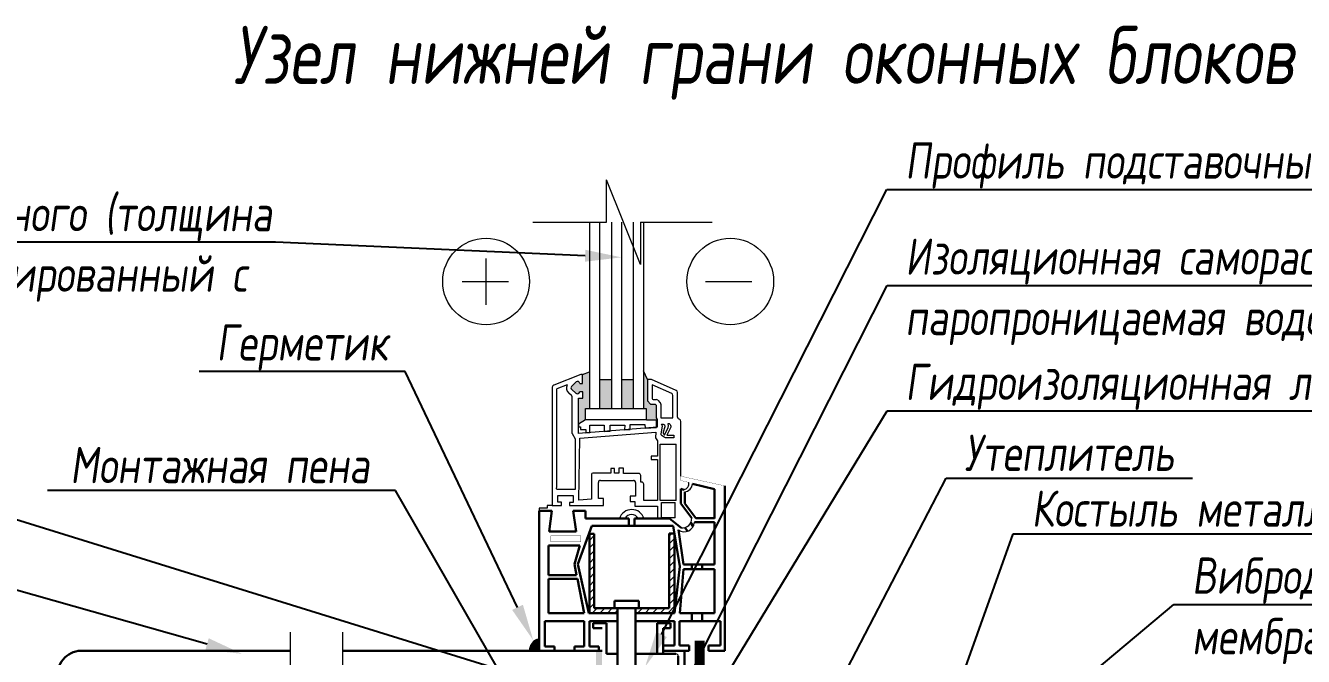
# Model space of a CAD drawing. Header units: millimetres. Extents: x 215300 to 349394, y -116838 to -1602.
# Drawn here: x 345341 to 345952, y -2748 to -2446 of the extents above; entities that cross this region are included whole.
import ezdxf
from ezdxf import colors
from ezdxf.entities.mleader import LeaderData, LeaderLine
from ezdxf.math import Vec2, Vec3

# ---------------------------------------------------------------- set-up
doc = ezdxf.new("R2010")
doc.units = ezdxf.units.MM
for name, color, linetype, lineweight in [('АР_Стены фасадные', 7, 'Continuous', 30), ('АР_Тонкие', 250, 'Continuous', 5), ('АР_Штриховка', 253, 'Continuous', 13)]:
    doc.layers.add(name, color=color, linetype=linetype, lineweight=lineweight)
doc.layers.add('АР_Таблицы', color=250, linetype='Continuous')
doc.styles.add('Архитект', font='isocpeur.ttf', dxfattribs={"width": 0.8, "oblique": 8})
pattern_1 = [(45, (282209.3808, -27922.9935), (-1.80320693, 1.80320693), [])]

msp = doc.modelspace()

# ---------------------------------------------------------------- hatches: boundary and pattern name
at = {"layer": 'АР_Штриховка', "lineweight": 15}
h = msp.add_hatch(color=256, dxfattribs=at)
h.paths.add_polyline_path([(345610.532, -2611.599), (345607.192, -2612.866), (345607.192, -2617.107), (345605.804, -2617.107, 0.4786131), (345604.601, -2616.079, 0.1511481), (345604.07, -2616.359), (345601.948, -2618.481, 0.438649), (345602.01, -2619.974), (345604.027, -2621.683, 0.6721487), (345605.801, -2621.057), (345607.317, -2621.057), (345607.317, -2624.166), (345605.302, -2624.166), (345605.302, -2636.631), (345608.522, -2634.459), (345608.522, -2629.062), (345610.532, -2629.062)])
h.paths.add_polyline_path([(345620.973, -2615.209), (345615.351, -2615.209), (345615.351, -2629.062), (345620.973, -2629.062)])
h.paths.add_polyline_path([(345631.415, -2615.209), (345625.792, -2615.209), (345625.792, -2629.062), (345631.415, -2629.062)])
h.paths.add_polyline_path([(345638.175, -2615.255), (345636.234, -2611.058), (345636.234, -2629.062), (345637.545, -2629.062), (345637.545, -2634.459), (345637.925, -2634.655), (345642.486, -2634.655), (345642.486, -2638.097), (345642.909, -2638.064), (345642.909, -2634.346), (345642.423, -2633.504), (345642.423, -2627.543), (345641.915, -2627.035), (345639.7, -2627.035), (345638.175, -2625.435)])
at = {"layer": 'АР_Штриховка', "linetype": 'Continuous'}
h = msp.add_hatch(dxfattribs=at)
h.set_pattern_fill('ANSI31', color=256, scale=0.803187, style=0)
h.set_pattern_definition(pattern_1)
h.paths.add_polyline_path([(345612.796, -2689.088), (345610.486, -2689.088), (345610.486, -2726.906), (345623.95, -2726.906), (345623.95, -2724.553), (345612.796, -2724.553)])
h = msp.add_hatch(dxfattribs=at)
h.set_pattern_fill('ANSI31', color=256, scale=0.803187, style=0)
h.set_pattern_definition(pattern_1)
h.paths.add_polyline_path([(345648.584, -2724.553), (345632.474, -2724.553), (345632.474, -2726.906), (345651.129, -2726.906), (345651.129, -2689.081), (345651.082, -2688.802), (345648.584, -2688.802)])
at = {"layer": 'АР_Штриховка'}
h = msp.add_hatch(color=256, dxfattribs=at)
edge = h.paths.add_edge_path()
edge.add_arc((345587.457, -2744.774), 5.37, 100.235204, 181.607436)
edge.add_line((345582.089, -2744.925), (345586.502, -2744.925))
edge.add_line((345586.502, -2744.925), (345586.502, -2739.49))
at = {"layer": 'АР_Штриховка', "lineweight": 30}
msp.add_hatch(color=256, dxfattribs=at).paths.add_polyline_path([(345616.486, -2744.925), (345613.561, -2744.925), (345613.561, -2798.007, -0.4142136), (345608.915, -2802.653), (345577.546, -2802.653), (345577.546, -2805.48), (345611.84, -2805.48, 0.4142136), (345616.486, -2800.835)])

# ---------------------------------------------------------------- linework, layer by layer
at = {"layer": 'АР_Стены фасадные', "lineweight": 15}
for p, q in [((345606.353, -2612.866, 0), (345593.384, -2617.872, 0)), ((345607.192, -2612.866, 0), (345606.353, -2612.866, 0)), ((345607.192, -2612.866, 0), (345610.532, -2611.599, 0)), ((345607.192, -2617.107, 0), (345607.192, -2612.866, 0)), ((345638.175, -2615.255, 0), (345636.234, -2611.058, 0)), ((345592.734, -2618.819, 0), (345592.734, -2675.501, 0)), ((345599.785, -2617.763, 0), (345594.938, -2619.634, 0)), ((345601.948, -2618.481, 0), (345604.07, -2616.359, 0)), ((345602.01, -2619.974, 0), (345604.027, -2621.683, 0)), ((345605.804, -2617.078, 0), (345605.804, -2617.107, 0)), ((345605.804, -2617.107, 0), (345607.192, -2617.107, 0)), ((345615.351, -2615.209, 0), (345620.973, -2615.209, 0)), ((345625.792, -2615.209, 0), (345631.415, -2615.209, 0)), ((345640.148, -2615.255, 0), (345638.175, -2615.255, 0)), ((345638.175, -2615.255, 0), (345638.175, -2625.435, 0)), ((345652, -2620.412, 0), (345640.148, -2615.255, 0)), ((345649.796, -2621.857, 0), (345640.379, -2617.759, 0)), ((345640.379, -2617.759, 0), (345640.379, -2623.816, 0)), ((345600.586, -2621.656, 0), (345601.862, -2622.737, 0)), ((345602.221, -2641.035, 0), (345602.221, -2623.512, 0)), ((345605.302, -2641.035, 0), (345605.302, -2624.166, 0)), ((345605.302, -2624.166, 0), (345607.317, -2624.166, 0)), ((345607.317, -2621.057, 0), (345605.804, -2621.057, 0)), ((345607.317, -2624.166, 0), (345607.317, -2621.057, 0)), ((345638.175, -2625.435, 0), (345639.7, -2627.035, 0)), ((345641.394, -2624.831, 0), (345642.407, -2624.831, 0)), ((345643.126, -2625.129, 0), (345644.329, -2626.333, 0)), ((345650.406, -2633.504, 0), (345650.406, -2622.788, 0)), ((345652.61, -2633.136, 0), (345652.61, -2621.344, 0)), ((345639.7, -2627.035, 0), (345641.915, -2627.035, 0)), ((345641.915, -2627.035, 0), (345642.423, -2627.543, 0)), ((345642.423, -2627.543, 0), (345642.423, -2633.504, 0)), ((345644.627, -2627.051, 0), (345644.627, -2633.504, 0)), ((345642.909, -2638.064, 0), (345605.302, -2641.035, 0)), ((345642.423, -2633.504, 0), (345642.909, -2634.346, 0)), ((345642.909, -2634.346, 0), (345642.909, -2638.064, 0)), ((345653.665, -2634.332, 0), (345653.118, -2634.016, 0)), ((345654.173, -2636.157, 0), (345654.173, -2635.212, 0)), ((345654.173, -2661.498, 0), (345654.173, -2636.157, 0)), ((345651.969, -2673.021, 0), (345651.969, -2646.11, 0)), ((345614.732, -2672.165, 0), (345614.732, -2664.464, 0)), ((345615.748, -2663.448, 0), (345631.497, -2663.448, 0)), ((345632.513, -2664.464, 0), (345632.513, -2671.02, 0)), ((345595.431, -2673.851, 0), (345595.431, -2670.632, 0)), ((345595.431, -2670.632, 0), (345602.615, -2670.632, 0)), ((345597.083, -2673.851, 0), (345595.431, -2673.851, 0)), ((345597.083, -2675.501, 0), (345597.083, -2673.851, 0)), ((345602.615, -2674.015, 0), (345600.964, -2674.015, 0)), ((345600.964, -2674.015, 0), (345600.964, -2675.501, 0)), ((345602.615, -2670.632, 0), (345602.615, -2674.015, 0)), ((345617.19, -2672.165, 0), (345614.732, -2672.165, 0)), ((345617.19, -2675.501, 0), (345617.19, -2672.165, 0)), ((345632.513, -2671.02, 0), (345629.949, -2671.02, 0)), ((345629.949, -2671.02, 0), (345629.949, -2673.524, 0)), ((345629.949, -2673.524, 0), (345632.171, -2673.524, 0)), ((345632.171, -2673.524, 0), (345632.171, -2675.801, 0)), ((345651.515, -2681.346, 0), (345651.515, -2674.054, 0)), ((345592.734, -2675.501, 0), (345597.083, -2675.501, 0)), ((345600.964, -2675.501, 0), (345617.19, -2675.501, 0)), ((345632.171, -2675.801, 0), (345642.961, -2675.801, 0)), ((345642.961, -2675.801, 0), (345642.961, -2681.833, 0))]:
    msp.add_line(p, q, dxfattribs=at)
at = {"layer": 'АР_Стены фасадные', "ltscale": 100}
for p, q in [((345654.09, -2674.539, 0), (345654.09, -2667.557, 0)), ((345654.09, -2667.557, 0), (345655.64, -2667.898, 0)), ((345656.024, -2674.539, 0), (345656.024, -2668.99, 0)), ((345659.732, -2665.073, 0), (345670.318, -2667.614, 0)), ((345670.318, -2667.614, 0), (345670.318, -2681.496, 0)), ((345675.132, -2666.069, 0), (345675.132, -2744.947, 0)), ((345654.09, -2674.539, 0), (345659.395, -2681.496, 0)), ((345656.024, -2674.539, 0), (345661.329, -2681.496, 0)), ((345586.502, -2678.053, 0), (345586.502, -2744.925, 0)), ((345586.502, -2678.053, 0), (345592.424, -2678.053, 0)), ((345592.424, -2678.053, 0), (345591.194, -2687.947, 0)), ((345602.647, -2678.053, 0), (345608.542, -2678.053, 0)), ((345602.647, -2678.053, 0), (345604.111, -2687.947, 0)), ((345608.542, -2681.73, 0), (345608.542, -2678.053, 0)), ((345661.329, -2681.496, 0), (345670.318, -2681.496, 0)), ((345611.557, -2685.187, 0), (345604.908, -2703.476, 0)), ((345608.542, -2681.73, 0), (345629.311, -2681.73, 0)), ((345611.557, -2685.187, 0), (345650.476, -2685.187, 0)), ((345629.311, -2681.73, 0), (345629.311, -2685.187, 0)), ((345631.969, -2681.73, 0), (345648.667, -2681.73, 0)), ((345631.969, -2681.73, 0), (345631.969, -2685.187, 0)), ((345648.667, -2681.73, 0), (345654.365, -2686.121, 0)), ((345650.476, -2685.187, 0), (345653.735, -2704.631, 0)), ((345653.033, -2687.157, 0), (345655.353, -2703.682, 0)), ((345656.089, -2685.987, 0), (345657.308, -2687.758, 0)), ((345658.864, -2683.766, 0), (345660.064, -2685.512, 0)), ((345660.692, -2683.478, 0), (345670.318, -2683.478, 0)), ((345670.318, -2683.478, 0), (345670.318, -2703.682, 0)), ((345591.194, -2687.947, 0), (345604.111, -2687.947, 0)), ((345610.486, -2726.906, 0), (345610.486, -2689.088, 0)), ((345610.486, -2689.088, 0), (345612.796, -2689.088, 0)), ((345612.796, -2724.553, 0), (345612.796, -2689.088, 0)), ((345648.584, -2688.802, 0), (345648.584, -2724.553, 0)), ((345648.584, -2688.802, 0), (345651.129, -2688.802, 0)), ((345651.129, -2688.802, 0), (345651.129, -2726.906, 0)), ((345590.843, -2708.816, 0), (345590.843, -2694.662, 0)), ((345590.843, -2694.662, 0), (345605.861, -2694.662, 0)), ((345605.861, -2694.662, 0), (345603.283, -2703.476, 0)), ((345604.357, -2708.816, 0), (345603.283, -2703.476, 0)), ((345610.231, -2726.906, 0), (345604.908, -2703.476, 0)), ((345653.735, -2704.631, 0), (345651.199, -2726.906, 0)), ((345655.353, -2705.907, 0), (345653.62, -2726.906, 0)), ((345655.353, -2703.682, 0), (345670.318, -2703.682, 0)), ((345655.353, -2705.907, 0), (345670.318, -2705.907, 0)), ((345659.395, -2703.682, 0), (345659.395, -2705.907, 0)), ((345664.398, -2703.682, 0), (345664.398, -2705.907, 0)), ((345590.843, -2708.816, 0), (345604.357, -2708.816, 0)), ((345590.843, -2726.906, 0), (345590.843, -2710.481, 0)), ((345590.843, -2710.481, 0), (345604.691, -2710.481, 0)), ((345607.995, -2726.906, 0), (345604.691, -2710.481, 0)), ((345622.405, -2721.051, 0), (345634.019, -2721.051, 0)), ((345622.405, -2721.051, 0), (345622.405, -2724.553, 0)), ((345634.019, -2721.051, 0), (345634.019, -2724.553, 0)), ((345607.995, -2726.906, 0), (345590.843, -2726.906, 0)), ((345623.95, -2726.906, 0), (345610.231, -2726.906, 0)), ((345612.796, -2724.553, 0), (345648.584, -2724.553, 0)), ((345623.95, -2724.553, 0), (345623.95, -2842.408, 0)), ((345632.474, -2724.553, 0), (345632.474, -2842.408, 0)), ((345651.199, -2726.906, 0), (345632.474, -2726.906, 0)), ((345670.318, -2726.906, 0), (345653.62, -2726.906, 0)), ((345659.341, -2726.906, 0), (345659.341, -2730.776, 0)), ((345664.313, -2726.906, 0), (345664.313, -2730.776, 0)), ((345589.078, -2730.776, 0), (345607.953, -2730.776, 0)), ((345589.078, -2730.776, 0), (345589.078, -2742.876, 0)), ((345607.953, -2730.776, 0), (345607.953, -2742.876, 0)), ((345610.516, -2730.776, 0), (345623.95, -2730.776, 0)), ((345610.516, -2730.776, 0), (345610.516, -2742.876, 0)), ((345612.298, -2731.794, 0), (345612.298, -2734.163, 0)), ((345612.298, -2731.794, 0), (345618.591, -2731.794, 0)), ((345612.298, -2734.163, 0), (345616.486, -2734.163, 0)), ((345618.591, -2731.794, 0), (345618.591, -2746.386, 0)), ((345632.474, -2730.776, 0), (345651.137, -2730.776, 0)), ((345642.883, -2731.794, 0), (345649.176, -2731.794, 0)), ((345642.883, -2731.794, 0), (345642.883, -2746.419, 0)), ((345645.74, -2734.163, 0), (345649.176, -2734.163, 0)), ((345645.74, -2734.163, 0), (345645.74, -2746.42, 0)), ((345649.176, -2731.794, 0), (345649.176, -2734.163, 0)), ((345651.137, -2730.776, 0), (345651.137, -2742.412, 0)), ((345653.498, -2730.776, 0), (345673.048, -2730.776, 0)), ((345653.498, -2730.776, 0), (345653.498, -2742.412, 0)), ((345673.048, -2730.776, 0), (345673.048, -2742.412, 0)), ((345645.74, -2742.412, 0), (345651.137, -2742.412, 0)), ((345653.498, -2742.412, 0), (345658.206, -2742.412, 0)), ((345658.206, -2742.412, 0), (345658.206, -2744.947, 0)), ((345667.415, -2742.412, 0), (345673.048, -2742.412, 0)), ((345667.415, -2742.412, 0), (345667.415, -2744.947, 0)), ((345589.078, -2742.876, 0), (345593.761, -2742.876, 0)), ((345593.761, -2742.876, 0), (345593.761, -2744.925, 0)), ((345603.284, -2742.876, 0), (345607.953, -2742.876, 0)), ((345603.284, -2742.876, 0), (345603.284, -2744.925, 0)), ((345603.284, -2744.925, 0), (345616.486, -2744.925, 0)), ((345603.284, -2744.925, 0), (345613.561, -2744.925, 0)), ((345610.516, -2742.876, 0), (345614.937, -2742.876, 0)), ((345614.937, -2742.876, 0), (345614.937, -2744.925, 0)), ((345618.591, -2746.386, 0), (345623.95, -2746.386, 0)), ((345632.474, -2746.42, 0), (345651.838, -2746.42, 0)), ((345658.206, -2744.947, 0), (345645.74, -2744.947, 0)), ((345652.95, -2747.532, 0), (345652.95, -2757.761, 0)), ((345655.875, -2744.947, 0), (345655.875, -2783.176, 0)), ((345675.132, -2744.947, 0), (345667.415, -2744.947, 0))]:
    msp.add_line(p, q, dxfattribs=at)
at = {"layer": 'АР_Стены фасадные'}
for p, q in [((345670.316, -2681.729, 0), (345670.316, -2668.083, 0)), ((345670.318, -2705.907, 0), (345670.318, -2726.906, 0))]:
    msp.add_line(p, q, dxfattribs=at)
at = {"layer": 'АР_Стены фасадные', "lineweight": 30}
for p, q in [((345367.334, -2744.925, 0), (345467.618, -2744.925, 0)), ((345388.927, -2744.925, 0), (345467.618, -2744.925, 0)), ((345492.522, -2744.925, 0), (345516.176, -2744.925, 0)), ((345492.522, -2744.925, 0), (345533.277, -2744.925, 0)), ((345533.277, -2744.925, 0), (345616.486, -2744.925, 0)), ((345533.277, -2744.925, 0), (345616.486, -2744.925, 0))]:
    msp.add_line(p, q, dxfattribs=at)
at = {"layer": 'АР_Стены фасадные', "lineweight": 15, "elevation": 0}
for points in [[(345610.532, -2539.878), (345610.532, -2629.062)], [(345615.351, -2539.878), (345615.351, -2629.062)], [(345620.973, -2539.878), (345620.973, -2629.062)], [(345625.792, -2539.878), (345625.792, -2629.062)], [(345631.415, -2539.878), (345631.415, -2629.062)], [(345636.234, -2539.878), (345636.234, -2629.062)], [(345608.522, -2634.459), (345605.302, -2636.631), (345605.302, -2637.801), (345606.171, -2637.801), (345606.171, -2639.176), (345608.688, -2639.146), (345608.815, -2640.758), (345610.674, -2640.611), (345610.674, -2637.011), (345617.554, -2637.011), (345617.543, -2640.068)], [(345617.543, -2640.068), (345620.305, -2639.85), (345620.305, -2637.035), (345627.319, -2637.035), (345627.291, -2639.298), (345629.957, -2639.087), (345629.973, -2636.791), (345636.991, -2636.791), (345637.128, -2638.52), (345642.486, -2638.097), (345642.486, -2634.655), (345637.925, -2634.655), (345637.545, -2634.459)], [(345644.627, -2633.504), (345650.406, -2633.504)], [(345651.969, -2673.021), (345644.352, -2673.021), (345644.352, -2646.11), (345651.969, -2646.11)], [(345651.515, -2681.346), (345644.946, -2681.346), (345644.946, -2674.054), (345651.515, -2674.054)], [(345592.734, -2675.501), (345590.276, -2675.501), (345590.276, -2676.754), (345586.458, -2676.754), (345586.458, -2678.309)]]:
    msp.add_lwpolyline(points, dxfattribs=at)
msp.add_lwpolyline([(345602.221, -2641.035), (345603.571, -2643.546), (345603.571, -2667.786), (345594.938, -2667.786, -0.4142136), (345594.938, -2666.77), (345594.938, -2619.634)], format="xyb", dxfattribs=at)
msp.add_lwpolyline([(345608.522, -2629.062), (345637.545, -2629.062), (345637.545, -2634.459), (345608.522, -2634.459)], close=True, dxfattribs=at)
for points in [[(345646.284, -2636.923), (345646.348, -2637.017, -0.2206238), (345646.488, -2637.86), (345645.787, -2640.406, 0.2007455), (345645.887, -2641.183), (345646.292, -2641.885), (345648.096, -2638.104, 0.1371543), (345648.191, -2637.565), (345648.053, -2636.189), (345648.081, -2636.186, -0.2948812), (345649.062, -2636.689), (345649.281, -2637.068, -0.2463199), (345649.319, -2638.011), (345647.536, -2641.774), (345650.782, -2641.774), (345650.782, -2643.045), (345646.77, -2643.045, -0.1544625), (345646.186, -2642.86), (345645.178, -2642.151, -0.2950463), (345644.765, -2641.129), (345645.452, -2637.553), (345644.913, -2636.631), (345644.937, -2636.617, -0.3920869)], [(345605.475, -2672.975), (345605.9, -2643.199), (345642.22, -2640.329), (345642.041, -2643.145), (345642.95, -2644.588), (345642.95, -2651.916), (345640.006, -2651.916), (345640.006, -2653.525), (345642.95, -2653.525), (345642.95, -2673.021), (345636.395, -2673.021), (345636.395, -2665.322, 0.4142136), (345635.379, -2664.306), (345635.006, -2664.306), (345635.006, -2661.159, 0.4142136), (345633.99, -2660.143), (345626.674, -2660.143), (345626.674, -2657.645), (345624.452, -2657.645), (345624.452, -2659.976), (345622.398, -2659.976), (345622.398, -2657.701), (345620.621, -2657.701), (345620.621, -2659.921), (345615.121, -2659.921), (345612.41, -2659.921, 0.4142136), (345611.394, -2660.937), (345611.394, -2672.479)]]:
    msp.add_lwpolyline(points, format="xyb", close=True, dxfattribs=at)
at = {"layer": 'АР_Стены фасадные', "const_width": 0.12, "elevation": 0}
for points in [[(345654.18, -2661.459), (345654.18, -2663.555), (345657.937, -2664.385, -0.3796879), (345655.64, -2667.898), (345654.09, -2667.557), (345654.09, -2674.539), (345659.395, -2681.496, -0.4577081), (345654.365, -2686.121), (345648.667, -2681.73), (345631.969, -2681.73), (345631.969, -2685.187), (345650.476, -2685.187), (345653.735, -2704.631), (345651.199, -2726.906), (345632.474, -2726.906), (345632.474, -2730.776), (345651.137, -2730.776), (345651.137, -2742.412), (345645.74, -2742.412), (345645.74, -2744.947), (345658.206, -2744.947), (345658.206, -2742.412), (345653.498, -2742.412), (345653.498, -2730.776), (345673.048, -2730.776), (345673.048, -2742.412), (345667.415, -2742.412), (345667.415, -2744.947), (345675.132, -2744.947), (345675.132, -2666.069), (345654.173, -2661.462)], [(345659.732, -2665.073, -0.3464402), (345656.024, -2668.99), (345656.024, -2674.539), (345661.329, -2681.496), (345670.318, -2681.496), (345670.318, -2667.614), (345659.732, -2665.073)], [(345660.692, -2683.478), (345670.318, -2683.478), (345670.318, -2703.682), (345655.353, -2703.682), (345653.033, -2687.157, 0.5735747), (345660.692, -2683.478, -0.1896906)]]:
    msp.add_lwpolyline(points, format="xyb", dxfattribs=at)
for points in [[(345629.311, -2685.187), (345629.311, -2681.73), (345608.542, -2681.73), (345608.542, -2678.053), (345602.647, -2678.053), (345604.111, -2687.947), (345591.194, -2687.947), (345592.424, -2678.053), (345586.502, -2678.053), (345586.502, -2744.925), (345593.761, -2744.925), (345593.761, -2742.876), (345589.078, -2742.876), (345589.078, -2730.776), (345607.953, -2730.776), (345607.953, -2742.876), (345603.284, -2742.876), (345603.284, -2744.925), (345614.937, -2744.925), (345614.937, -2742.876), (345610.516, -2742.876), (345610.516, -2730.776), (345623.95, -2730.776), (345623.95, -2726.906), (345610.231, -2726.906), (345604.908, -2703.476), (345611.557, -2685.187), (345629.311, -2685.187)], [(345590.843, -2694.662), (345605.861, -2694.662), (345603.283, -2703.476), (345604.357, -2708.816), (345590.843, -2708.816), (345590.843, -2694.662)], [(345655.353, -2705.907), (345670.318, -2705.907), (345670.318, -2726.906), (345653.62, -2726.906), (345655.353, -2705.907)], [(345590.843, -2710.481), (345604.691, -2710.481), (345607.995, -2726.906), (345590.843, -2726.906), (345590.843, -2710.481)]]:
    msp.add_lwpolyline(points, dxfattribs=at)
msp.add_lwpolyline([(345592.045, -2689.999), (345606.393, -2689.999), (345606.393, -2692.82), (345592.045, -2692.82)], close=True, dxfattribs=at)
at = {"layer": 'АР_Стены фасадные', "elevation": 0}
msp.add_lwpolyline([(345586.502, -2739.49), (345586.502, -2744.925), (345582.089, -2744.925, -0.3707658), (345586.502, -2739.49)], format="xyb", dxfattribs=at)
at = {"layer": 'АР_Тонкие', "ltscale": 100}
for p, q in [((345618.684, -2539.968, 0), (345618.684, -2519.662, 0)), ((345634.873, -2560.273, 0), (345618.684, -2519.662, 0)), ((345583.41, -2539.968, 0), (345618.684, -2539.968, 0)), ((345634.873, -2539.968, 0), (345634.873, -2560.273, 0)), ((345634.873, -2539.968, 0), (345669.177, -2539.968, 0))]:
    msp.add_line(p, q, dxfattribs=at)
for centre in [(345561.045, -2568.346, 0), (345677.809, -2568.346, 0)]:
    msp.add_circle(centre, 20.712, dxfattribs=at)
at = {"layer": 'АР_Тонкие', "lineweight": 15}
for centre, radius, start, end in [((345593.75, -2618.819, 0), 1.016, 111.106482, 180), ((345602.667, -2619.199, 0), 3.22, 153.518369, 229.738442), ((345602.667, -2619.199, 0), 1.016, 135, 229.738442), ((345604.788, -2617.078, 0), 1.016, 0, 135), ((345651.594, -2621.344, 0), 1.016, 0, 66.484234), ((345601.205, -2623.512, 0), 1.016, 0, 49.738442), ((345604.787, -2621.008, 0), 1.016, 221.629675, 356.629675), ((345641.394, -2623.816, 0), 1.016, 180, 270), ((345642.407, -2625.847, 0), 1.016, 45, 90), ((345643.611, -2627.051, 0), 1.016, 0, 45), ((345649.39, -2622.788, 0), 1.016, 0, 66.484234), ((345653.626, -2633.136, 0), 1.016, 180, 240), ((345653.158, -2635.212, 0), 1.016, 0, 60), ((345615.748, -2664.464, 0), 1.016, 90, 180), ((345631.497, -2664.464, 0), 1.016, 0, 90)]:
    msp.add_arc(centre, radius, start, end, dxfattribs=at)
at = {"layer": 'АР_Тонкие', "ltscale": 100}
for centre, radius, start, end in [((345655.074, -2665.02, 0), 2.933, 281.114423, 12.506538), ((345655.39, -2664.676, 0), 4.36, 278.35358, 354.786155), ((345630.64, -2683.062, 0), 3.345, 23.463708, 156.536292), ((345654.883, -2681.637, 0), 4.514, 263.40234, 1.77816), ((345655.787, -2683.078, 0), 4.922, 235.977136, 355.327101), ((345651.838, -2747.532, 0), 1.112, 0, 90)]:
    msp.add_arc(centre, radius, start, end, dxfattribs=at)
at = {"layer": 'АР_Тонкие'}
msp.add_arc((345630.709, -2683.581, 0), 6.178, 17.430735, 162.569265, dxfattribs=at)
at = {"layer": 'АР_Тонкие', "lineweight": 30}
msp.add_arc((345367.97, -2756.872, 0), 11.964, 93.048113, 186.17304, dxfattribs=at)
at = {"layer": 'АР_Штриховка', "ltscale": 100, "elevation": 0}
for points in [[(345561.045, -2579.427), (345561.045, -2557.266)], [(345549.656, -2568.346), (345571.817, -2568.346)], [(345665.936, -2568.346), (345688.097, -2568.346)], [(345467.618, -3187.969), (345467.618, -3017.057), (345487.924, -3017.057), (345447.313, -3000.869), (345467.618, -3000.869), (345467.618, -2736.117)], [(345492.522, -3187.969), (345492.522, -3017.057), (345512.827, -3017.057), (345472.216, -3000.869), (345492.522, -3000.869), (345492.522, -2736.117)]]:
    msp.add_lwpolyline(points, dxfattribs=at)
at = {"layer": 'АР_Штриховка', "const_width": 4.819, "elevation": 0}
msp.add_lwpolyline([(345929.297, -2824.267), (345920.385, -2811.639, -0.6299623), (345921.933, -2808.406), (345930.056, -2808.406, 0.3971972), (345932.477, -2806.117), (345932.477, -2792.794, 0.3735607), (345929.739, -2789.641), (345663.197, -2761.021), (345663.197, -2740.136)], format="xyb", dxfattribs=at)

# ---------------------------------------------------------------- texts
at = {"layer": 'АР_Таблицы', "lineweight": 9, "insert": (345693.721, -2463.747, 0), "char_height": 27.77601, "width": 664.77977, "attachment_point": 5, "style": 'Архитект'}
msp.add_mtext('Узел нижней грани оконных блоков', dxfattribs=at)

# ---------------------------------------------------------------- leaders
at = {"layer": 'АР_Тонкие'}
ml = msp.add_multileader_mtext('Standard', dxfattribs=at)
ml.set_content('\\pxsm1,ql;Профиль подставочный', color=256, style='Архитект')
ml.set_leader_properties()
ml.build(insert=Vec2(0, 0))
ml.multileader.update_dxf_attribs({"text_left_attachment_type": 6, "text_right_attachment_type": 6, "dogleg_length": 100, "arrow_head_size": 17.36})
ctx = ml.context
ctx.base_point, ctx.char_height, ctx.arrow_head_size, ctx.landing_gap_size, ctx.plane_origin, ctx.plane_x_axis = Vec3(345964.09, -2524.369, 0), 17.36001, 17.36, 1.736, Vec3(344224.373, -3567.247, 0), Vec3(-1, 0)
ctx.left_attachment, ctx.right_attachment = 6, 6
notes = []
notes.append((ctx, [(0, (1, 1, 0), (345752.636, -2524.369, 0), (1, 0), 6.944, [(0, [(345637.095, -2752.607, 0)], 0, [])])]))
ctx.mtext.insert, ctx.mtext.width, ctx.mtext.defined_height, ctx.mtext.flow_direction = Vec3(345761.316, -2501.801, 0), 341.29874, 45.899, 5
ml = msp.add_multileader_mtext('Standard', dxfattribs=at)
ml.set_content('\\pxqlsm1;Оконный блок из ПВХ профиля армированного (толщина профиля не менее 70 мм). Профиль ламинированный с двух сторон по RAL 7016.', color=256, style='Архитект')
ml.set_leader_properties()
ml.build(insert=Vec2(0, 0))
ml.multileader.update_dxf_attribs({"text_left_attachment_type": 6, "text_right_attachment_type": 6, "dogleg_length": 100, "arrow_head_size": 17.36})
ctx = ml.context
ctx.base_point, ctx.char_height, ctx.arrow_head_size, ctx.landing_gap_size, ctx.plane_origin, ctx.plane_x_axis = Vec3(345453.542, -2549.526, 0), 17.360005, 17.36, 1.736, Vec3(344176.929, -3496.76, 0), Vec3(-1, 0)
ctx.left_attachment, ctx.right_attachment = 6, 6
notes.append((ctx, [(1, (1, 1, 0), (345460.486, -2549.526, 0), (-1, 0), 6.944, [(0, [(345625.792, -2556.776, 0)], 0, [])])]))
ctx.mtext.insert, ctx.mtext.width, ctx.mtext.defined_height, ctx.mtext.flow_direction = Vec3(344951.256, -2526.958, 0), 525.76428, 135.603, 5
ml = msp.add_multileader_mtext('Standard', dxfattribs=at)
ml.set_content('\\pxsm1,ql;Изоляционная саморасширяющаяся паропроницаемая водоизоляционная лента', color=256, style='Архитект')
ml.set_leader_properties()
ml.build(insert=Vec2(0, 0))
ml.multileader.update_dxf_attribs({"text_left_attachment_type": 6, "text_right_attachment_type": 6, "dogleg_length": 100, "arrow_head_size": 17.36})
ctx = ml.context
ctx.base_point, ctx.char_height, ctx.arrow_head_size, ctx.landing_gap_size, ctx.plane_origin, ctx.plane_x_axis = Vec3(346142.62, -2570.269, 0), 17.36001, 17.36, 1.736, Vec3(344238.514, -3611.48, 0), Vec3(-1, 0)
ctx.left_attachment, ctx.right_attachment = 6, 6
notes.append((ctx, [(0, (1, 1, 0), (345752.704, -2570.269, 0), (1, 0), 6.944, [(0, [(345641.291, -2790.858, 0)], 0, [])])]))
ctx.mtext.insert, ctx.mtext.width, ctx.mtext.defined_height, ctx.mtext.flow_direction = Vec3(345761.384, -2547.701, 0), 400.76056, 44.332, 5
ml = msp.add_multileader_mtext('Standard', dxfattribs=at)
ml.set_content('\\pxsm1,ql;Герметик', color=256, style='Архитект')
ml.set_leader_properties()
ml.build(insert=Vec2(0, 0))
ml.multileader.update_dxf_attribs({"text_left_attachment_type": 6, "text_right_attachment_type": 6, "dogleg_length": 100, "arrow_head_size": 17.36})
ctx = ml.context
ctx.base_point, ctx.char_height, ctx.arrow_head_size, ctx.landing_gap_size, ctx.plane_origin, ctx.plane_x_axis = Vec3(345515.415, -2611.348, 0), 17.36001, 17.36, 1.736, Vec3(343823.736, -3609.098, 0), Vec3(-1, 0)
ctx.left_attachment, ctx.right_attachment = 6, 6
notes.append((ctx, [(1, (1, 1, 0), (345522.359, -2611.348, 0), (-1, 0), 6.944, [(0, [(345583.57, -2739.852, 0)], 0, [])])]))
ctx.mtext.insert, ctx.mtext.width, ctx.mtext.defined_height, ctx.mtext.flow_direction = Vec3(345432.077, -2588.78, 0), 341.29874, 45.899, 5
ml = msp.add_multileader_mtext('Standard', dxfattribs=at)
ml.set_content('\\pxsm1,ql;Гидроизоляционная лента', color=256, style='Архитект')
ml.set_leader_properties()
ml.build(insert=Vec2(0, 0))
ml.multileader.update_dxf_attribs({"text_left_attachment_type": 6, "text_right_attachment_type": 6, "dogleg_length": 100, "arrow_head_size": 17.36})
ctx = ml.context
ctx.base_point, ctx.char_height, ctx.arrow_head_size, ctx.landing_gap_size, ctx.plane_origin, ctx.plane_x_axis = Vec3(345991.24, -2630.215, 0), 17.36001, 17.36, 1.736, Vec3(344242.466, -3660.069, 0), Vec3(-1, 0)
ctx.left_attachment, ctx.right_attachment = 6, 6
notes.append((ctx, [(0, (1, 1, 0), (345752.704, -2630.215, 0), (1, 0), 6.944, [(0, [(345655.339, -2790.481, 0)], 0, [])])]))
ctx.mtext.insert, ctx.mtext.width, ctx.mtext.defined_height, ctx.mtext.flow_direction = Vec3(345761.384, -2607.647, 0), 341.29874, 45.899, 5
ml = msp.add_multileader_mtext('Standard', dxfattribs=at)
ml.set_content('\\pxsm1,ql;Пароизоляционная лента', color=256, style='Архитект')
ml.set_leader_properties()
ml.build(insert=Vec2(0, 0))
ml.multileader.update_dxf_attribs({"text_left_attachment_type": 6, "text_right_attachment_type": 6, "dogleg_length": 100, "arrow_head_size": 17.36})
ctx = ml.context
ctx.base_point, ctx.char_height, ctx.arrow_head_size, ctx.landing_gap_size, ctx.plane_origin, ctx.plane_x_axis = Vec3(345237.597, -2653.794, 0), 17.36001, 17.36, 1.736, Vec3(343823.736, -3570.154, 0), Vec3(-1, 0)
ctx.left_attachment, ctx.right_attachment = 6, 6
notes.append((ctx, [(1, (1, 1, 0), (345244.541, -2653.794, 0), (-1, 0), 6.944, [(0, [(345614.737, -2768.573, 0)], 0, [])])]))
ctx.mtext.insert, ctx.mtext.width, ctx.mtext.defined_height, ctx.mtext.flow_direction = Vec3(345014.685, -2631.226, 0), 341.29874, 45.899, 5
ml = msp.add_multileader_mtext('Standard', dxfattribs=at)
ml.set_content('\\pxsm1,ql;Утеплитель', color=256, style='Архитект')
ml.set_leader_properties()
ml.build(insert=Vec2(0, 0))
ml.multileader.update_dxf_attribs({"text_left_attachment_type": 6, "text_right_attachment_type": 6, "dogleg_length": 100, "arrow_head_size": 17.36})
ctx = ml.context
ctx.base_point, ctx.char_height, ctx.arrow_head_size, ctx.landing_gap_size, ctx.plane_origin, ctx.plane_x_axis = Vec3(345895.247, -2662.431, 0), 17.36001, 17.36, 1.736, Vec3(344258.149, -3691.265, 0), Vec3(-1, 0)
ctx.left_attachment, ctx.right_attachment = 6, 6
notes.append((ctx, [(0, (1, 1, 0), (345781.009, -2662.431, 0), (1, 0), 6.944, [(0, [(345717.374, -2784.999, 0)], 0, [])])]))
ctx.mtext.insert, ctx.mtext.width, ctx.mtext.defined_height, ctx.mtext.flow_direction = Vec3(345789.689, -2641.599, 0), 341.29874, 45.899, 5
ml = msp.add_multileader_mtext('Standard', dxfattribs=at)
ml.set_content('\\pxsm1,ql;Монтажная пена', color=256, style='Архитект')
ml.set_leader_properties()
ml.build(insert=Vec2(0, 0))
ml.multileader.update_dxf_attribs({"text_left_attachment_type": 6, "text_right_attachment_type": 6, "dogleg_length": 100, "arrow_head_size": 17.36})
ctx = ml.context
ctx.base_point, ctx.char_height, ctx.arrow_head_size, ctx.landing_gap_size, ctx.plane_origin, ctx.plane_x_axis = Vec3(345510.807, -2668.259, 0), 17.36001, 17.36, 1.736, Vec3(343800.092, -3649.237, 0), Vec3(-1, 0)
ctx.left_attachment, ctx.right_attachment = 6, 6
notes.append((ctx, [(1, (1, 1, 0), (345517.751, -2668.259, 0), (-1, 0), 6.944, [(0, [(345587.928, -2790.322, 0)], 0, [])])]))
ctx.mtext.insert, ctx.mtext.width, ctx.mtext.defined_height, ctx.mtext.flow_direction = Vec3(345362.196, -2647.427, 0), 341.29874, 45.899, 5
ml = msp.add_multileader_mtext('Standard', dxfattribs=at)
ml.set_content('\\pxsm1,ql;Костыль металлический', color=256, style='Архитект')
ml.set_leader_properties()
ml.build(insert=Vec2(0, 0))
ml.multileader.update_dxf_attribs({"text_left_attachment_type": 6, "text_right_attachment_type": 6, "dogleg_length": 100, "arrow_head_size": 17.36})
ctx = ml.context
ctx.base_point, ctx.char_height, ctx.arrow_head_size, ctx.landing_gap_size, ctx.plane_origin, ctx.plane_x_axis = Vec3(346034.241, -2689.07, 0), 17.36001, 17.36, 1.736, Vec3(344419.5, -3701.167, 0), Vec3(-1, 0)
ctx.left_attachment, ctx.right_attachment = 6, 6
notes.append((ctx, [(0, (1, 1, 0), (345813.065, -2689.07, 0), (1, 0), 6.944, [(0, [(345780.362, -2780.374, 0)], 0, [])])]))
ctx.mtext.insert, ctx.mtext.width, ctx.mtext.defined_height, ctx.mtext.flow_direction = Vec3(345821.745, -2668.238, 0), 341.29874, 45.899, 5
ml = msp.add_multileader_mtext('Standard', dxfattribs=at)
ml.set_content('\\pxsm1,ql;Подоконная доска', color=256, style='Архитект')
ml.set_leader_properties()
ml.build(insert=Vec2(0, 0))
ml.multileader.update_dxf_attribs({"text_left_attachment_type": 6, "text_right_attachment_type": 6, "dogleg_length": 100, "arrow_head_size": 17.36})
ctx = ml.context
ctx.base_point, ctx.char_height, ctx.arrow_head_size, ctx.landing_gap_size, ctx.plane_origin, ctx.plane_x_axis = Vec3(345240.352, -2690.888, 0), 17.36001, 17.36, 1.736, Vec3(343715.111, -3678.005, 0), Vec3(-1, 0)
ctx.left_attachment, ctx.right_attachment = 6, 6
notes.append((ctx, [(1, (1, 1, 0), (345247.296, -2690.888, 0), (-1, 0), 6.944, [(0, [(345444.414, -2746.419, 0)], 0, [])])]))
ctx.mtext.insert, ctx.mtext.width, ctx.mtext.defined_height, ctx.mtext.flow_direction = Vec3(345082.019, -2670.056, 0), 341.29874, 45.899, 5
ml = msp.add_multileader_mtext('Standard', dxfattribs=at)
ml.set_content('\\pxsm1,ql;Цементно-песчаный раствор', color=256, style='Архитект')
ml.set_leader_properties()
ml.build(insert=Vec2(0, 0))
ml.multileader.update_dxf_attribs({"text_left_attachment_type": 6, "text_right_attachment_type": 6, "dogleg_length": 100, "arrow_head_size": 17.36})
ctx = ml.context
ctx.base_point, ctx.char_height, ctx.arrow_head_size, ctx.landing_gap_size, ctx.plane_origin, ctx.plane_x_axis = Vec3(345213.644, -2728.576, 0), 17.36001, 17.36, 1.736, Vec3(343687.625, -3827.305, 0), Vec3(-1, 0)
ctx.left_attachment, ctx.right_attachment = 6, 6
notes.append((ctx, [(1, (1, 1, 0), (345220.588, -2728.576, 0), (-1, 0), 6.944, [(0, [(345472.099, -2785.876, 0)], 0, [])])]))
ctx.mtext.insert, ctx.mtext.width, ctx.mtext.defined_height, ctx.mtext.flow_direction = Vec3(344956.312, -2706.008, 0), 341.29874, 45.899, 5
ml = msp.add_multileader_mtext('Standard', dxfattribs=at)
ml.set_content('\\pxsm1,ql;Вибродемпфирующая звукоизоляционная самоклеящаяся мембрана (шумопоглощающая прокладка)', color=256, style='Архитект')
ml.set_leader_properties()
ml.build(insert=Vec2(0, 0))
ml.multileader.update_dxf_attribs({"text_left_attachment_type": 6, "text_right_attachment_type": 6, "dogleg_length": 100, "arrow_head_size": 17.36})
ctx = ml.context
ctx.base_point, ctx.char_height, ctx.arrow_head_size, ctx.landing_gap_size, ctx.plane_origin, ctx.plane_x_axis = Vec3(346393.561, -2722.893, 0), 17.36001, 17.36, 1.736, Vec3(344416.642, -3737.143, 0), Vec3(-1, 0)
ctx.left_attachment, ctx.right_attachment = 6, 6
notes.append((ctx, [(0, (1, 1, 0), (345889.764, -2722.893, 0), (1, 0), 6.944, [(0, [(345820.3, -2780.955, 0)], 0, [])])]))
ctx.mtext.insert, ctx.mtext.width, ctx.mtext.defined_height, ctx.mtext.flow_direction = Vec3(345898.444, -2700.325, 0), 516.69073, 45.899, 5
for ctx, leaders in notes:
    for number, flags, end, landing, length, lines in leaders:
        leader = LeaderData()
        leader.index, (leader.has_last_leader_line, leader.has_dogleg_vector, leader.attachment_direction) = number, flags
        leader.last_leader_point, leader.dogleg_vector, leader.dogleg_length = Vec3(end), Vec3(landing), length
        for number, points, colour, breaks in lines:
            line = LeaderLine()
            line.index, line.vertices, line.color, line.breaks = number, Vec3.list(points), colors.encode_raw_color(colour), breaks
            leader.lines.append(line)
        ctx.leaders.append(leader)

doc.saveas('drawing.dxf')
